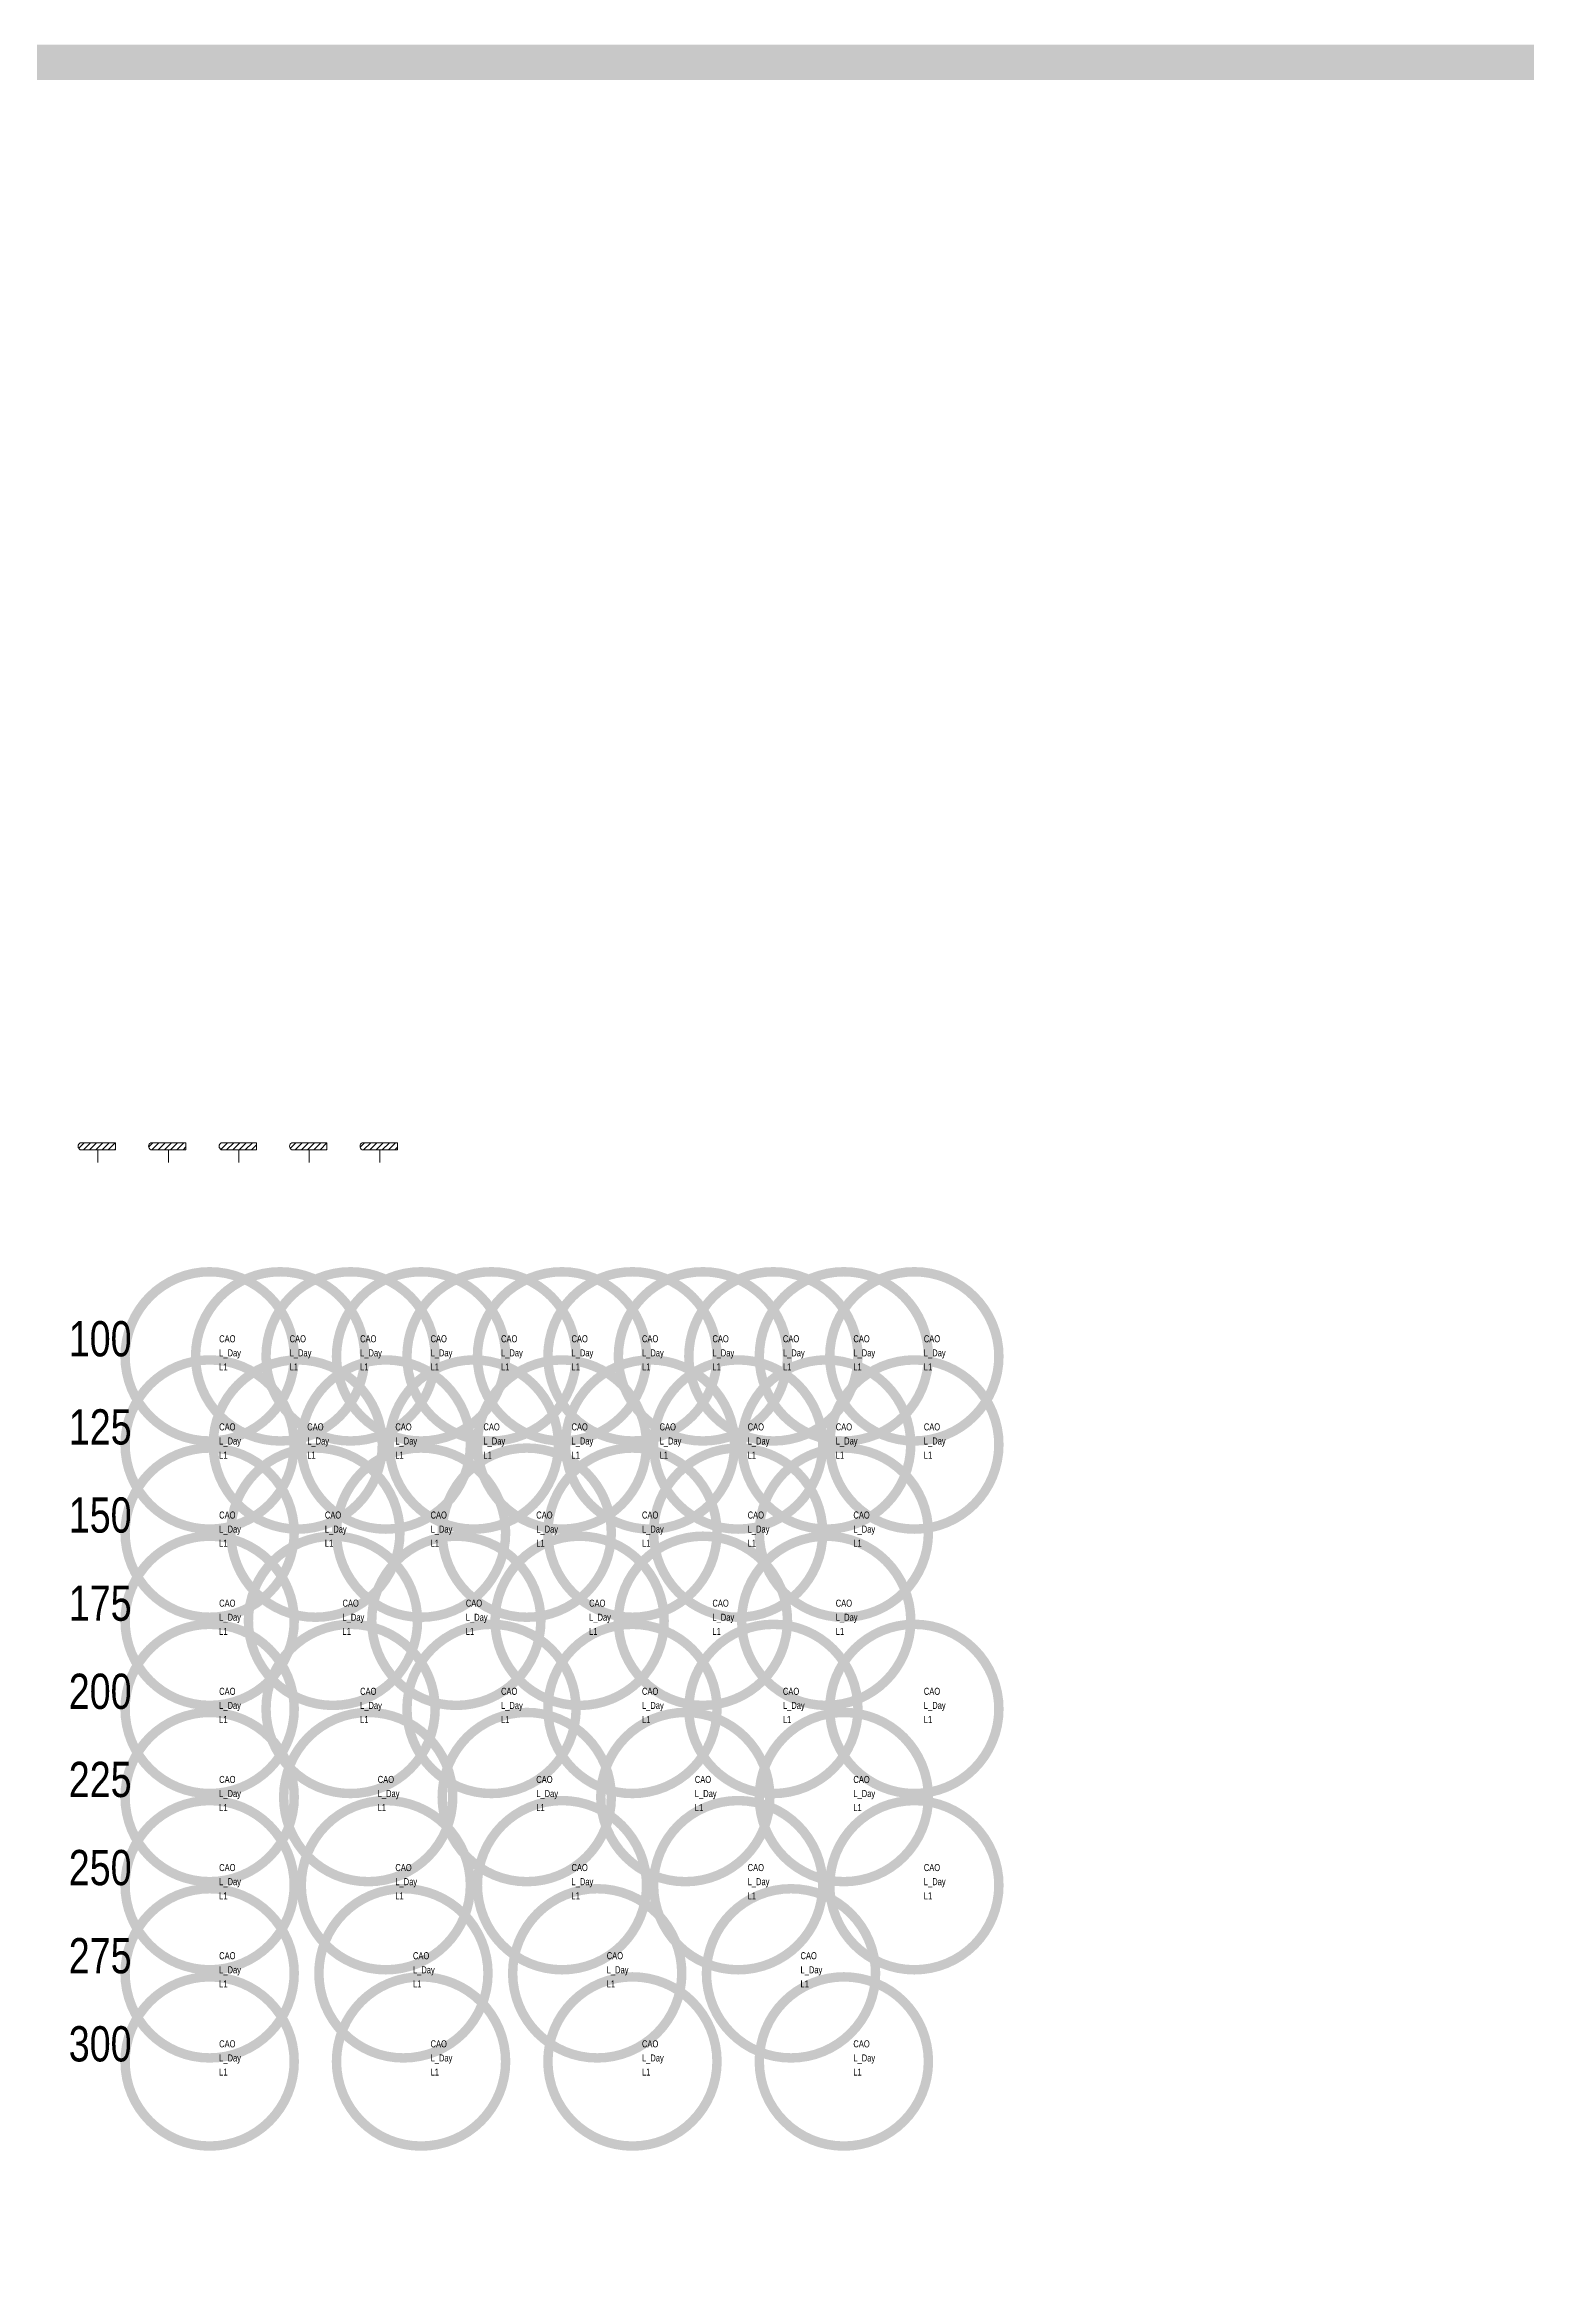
# Model space of a CAD drawing. Header units: millimetres. Extents: x 925681 to 1410834, y 71669 to 296428.
# Drawn here: x 1085285 to 1087388, y 280619 to 283789 of the extents above; entities that cross this region are included whole.
import ezdxf

# ---------------------------------------------------------------- set-up
doc = ezdxf.new("R2010")
doc.units = ezdxf.units.MM
doc.header["$LTSCALE"] = 100
for name, color, linetype, lineweight in [('Ap0305_MB', 41, 'Continuous', 25), ('Ap0315_FL', 145, 'Continuous', 13), ('Ap0401_Reinf', 1, 'Continuous', 50)]:
    doc.layers.add(name, color=color, linetype=linetype, lineweight=lineweight)
doc.styles.add('Ap', font='1.shx', dxfattribs={"width": 0.8})
doc.styles.add('Ap_text ghi chu', font='1.shx', dxfattribs={"width": 0.8, "height": 250})

# ---------------------------------------------------------------- blocks, each defined once
blk = doc.blocks.new('*U147')
at = {"layer": 'Ap0401_Reinf', "ltscale": 500, "const_width": 240}
blk.add_lwpolyline([(0, -6.7, -1), (0, 6.7, -1)], format="xyb", close=True, dxfattribs=at)
at = {"layer": 'Defpoints', "lineweight": 90, "style": 'Ap_text ghi chu', "width": 0.8}
for tag, p in [('VITRI', (13.5, 20)), ('TYPE', (13.5, 0)), ('SH', (13.5, -20))]:
    blk.add_attdef(tag, p, '', height=10, dxfattribs=at)
blk = doc.blocks.new('*U139')
at = {"lineweight": 90}
for p in [(0, 0), (100, 0), (200, 0), (300, 0), (400, 0), (500, 0), (600, 0), (700, 0), (800, 0), (900, 0), (1000, 0)]:
    blk.add_blockref('*U147', p, dxfattribs=at).add_auto_attribs({'SH': 'L1', 'TYPE': 'L_Day', 'VITRI': 'CAO'})
blk = doc.blocks.new('*U145')
at = {"lineweight": 90}
for p in [(0, 0), (125, 0), (250, 0), (375, 0), (500, 0), (625, 0), (750, 0), (875, 0), (1000, 0)]:
    blk.add_blockref('*U147', p, dxfattribs=at).add_auto_attribs({'SH': 'L1', 'TYPE': 'L_Day', 'VITRI': 'CAO'})
blk = doc.blocks.new('*U140')
at = {"lineweight": 90}
for p in [(0, 0), (150, 0), (300, 0), (450, 0), (600, 0), (750, 0), (900, 0)]:
    blk.add_blockref('*U147', p, dxfattribs=at).add_auto_attribs({'SH': 'L1', 'TYPE': 'L_Day', 'VITRI': 'CAO'})
blk = doc.blocks.new('*U141')
at = {"lineweight": 90}
for p in [(0, 0), (175, 0), (350, 0), (525, 0), (700, 0), (875, 0)]:
    blk.add_blockref('*U147', p, dxfattribs=at).add_auto_attribs({'SH': 'L1', 'TYPE': 'L_Day', 'VITRI': 'CAO'})
blk = doc.blocks.new('*U142')
at = {"lineweight": 90}
for p in [(0, 0), (200, 0), (400, 0), (600, 0), (800, 0), (1000, 0)]:
    blk.add_blockref('*U147', p, dxfattribs=at).add_auto_attribs({'SH': 'L1', 'TYPE': 'L_Day', 'VITRI': 'CAO'})
blk = doc.blocks.new('*U143')
at = {"lineweight": 90}
for p in [(0, 0), (225, 0), (450, 0), (675, 0), (900, 0)]:
    blk.add_blockref('*U147', p, dxfattribs=at).add_auto_attribs({'SH': 'L1', 'TYPE': 'L_Day', 'VITRI': 'CAO'})
blk = doc.blocks.new('*U144')
at = {"lineweight": 90}
for p in [(0, 0), (250, 0), (500, 0), (750, 0), (1000, 0)]:
    blk.add_blockref('*U147', p, dxfattribs=at).add_auto_attribs({'SH': 'L1', 'TYPE': 'L_Day', 'VITRI': 'CAO'})
blk = doc.blocks.new('*U146')
at = {"lineweight": 90}
for p in [(0, 0), (275, 0), (550, 0), (825, 0)]:
    blk.add_blockref('*U147', p, dxfattribs=at).add_auto_attribs({'SH': 'L1', 'TYPE': 'L_Day', 'VITRI': 'CAO'})
blk = doc.blocks.new('*U295')
at = {"lineweight": 90}
for p in [(0, 0), (300, 0), (600, 0), (900, 0)]:
    blk.add_blockref('*U147', p, dxfattribs=at).add_auto_attribs({'SH': 'L1', 'TYPE': 'L_Day', 'VITRI': 'CAO'})
blk = doc.blocks.new('Moc')
at = {"layer": 'Ap0315_FL', "linetype": 'Continuous'}
h = blk.add_hatch(dxfattribs=at)
h.set_pattern_fill('ANSI31', color=256, scale=50, style=0)
h.set_pattern_definition([(45, (-447804.749, -236375.959), (-4.41941738, 4.41941738), [])])
h.paths.add_polyline_path([(25, 18), (25, 28), (-25, 28, 0.6), (-25, 18)])
blk.add_line((0, 18), (0, 0), dxfattribs=at)
blk.add_lwpolyline([(25, 18), (-25, 18, -0.6), (-25, 28), (25, 28), (25, 18)], format="xyb", dxfattribs=at)
blk = doc.blocks.new('*U351')
for p in [(0, 0), (100, 0), (200, 0), (300, 0), (400, 0)]:
    blk.add_blockref('Moc', p)

msp = doc.modelspace()

# ---------------------------------------------------------------- linework, layer by layer
at = {"layer": 'Defpoints', "const_width": 50}
msp.add_lwpolyline([(1076554, 283763.5), (1089229.2, 283763.5), (1089229.2, 272962.3), (1076554, 272962.3)], close=True, dxfattribs=at)

# ---------------------------------------------------------------- block references
for name, p in [('*U351', (1085361, 282203.2)), ('*U139', (1085519.6, 281928.2)), ('*U145', (1085519.6, 281803.2)), ('*U140', (1085519.6, 281678.2)), ('*U141', (1085519.6, 281553.2)), ('*U142', (1085519.6, 281428.2)), ('*U143', (1085519.6, 281303.2)), ('*U144', (1085519.6, 281178.2)), ('*U146', (1085519.6, 281053.2)), ('*U295', (1085519.6, 280928.2))]:
    msp.add_blockref(name, p)

# ---------------------------------------------------------------- texts
at = {"layer": 'Ap0305_MB', "linetype": 'Continuous', "style": 'Ap', "width": 0.8}
for s, p in [('100', (1085319.6, 281928.2)), ('125', (1085319.6, 281803.2)), ('150', (1085319.6, 281678.2)), ('175', (1085319.6, 281553.2)), ('200', (1085319.6, 281428.2)), ('225', (1085319.6, 281303.2)), ('250', (1085319.6, 281178.2)), ('275', (1085319.6, 281053.2)), ('300', (1085319.6, 280928.2))]:
    msp.add_text(s, height=50, dxfattribs=at).set_placement(p)

doc.saveas('drawing.dxf')
